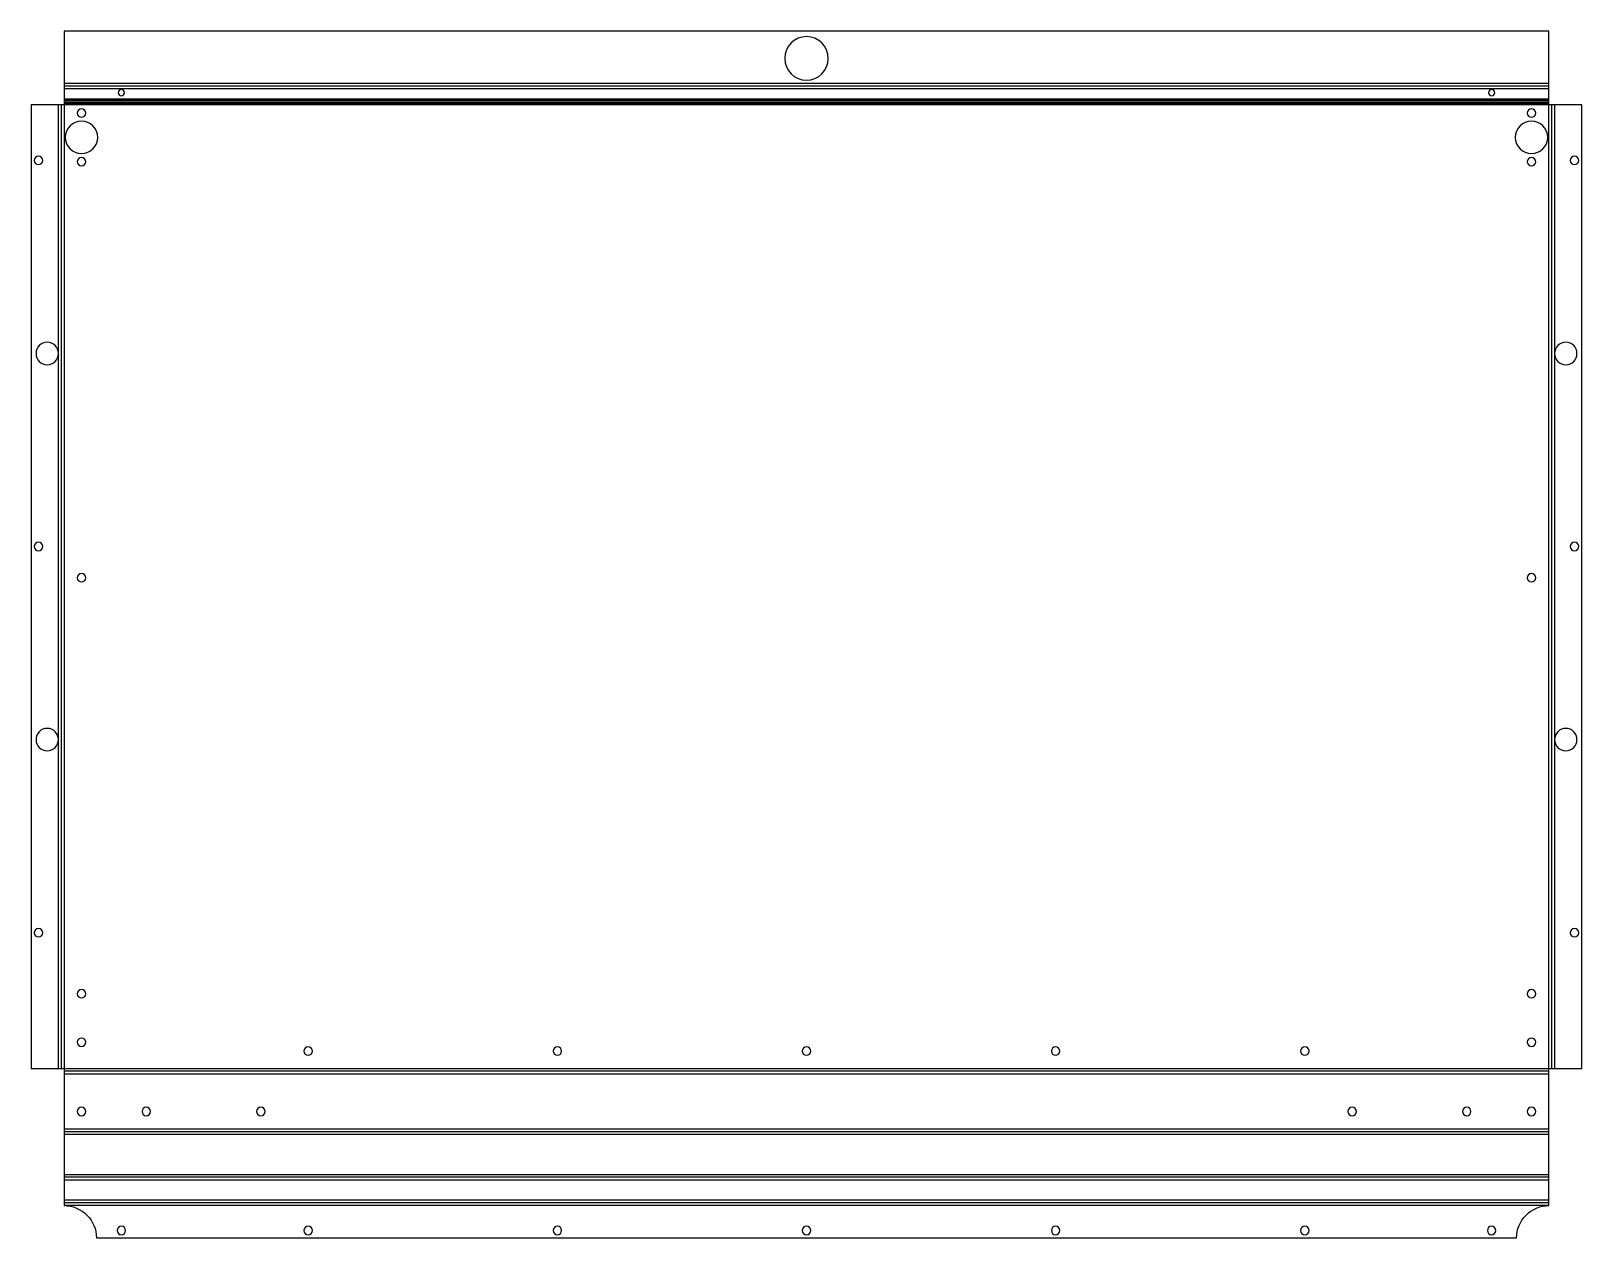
# Model space of a CAD drawing. Header units: millimetres. Extents: x -26 to 596, y 0 to 484.
import ezdxf

# ---------------------------------------------------------------- set-up
doc = ezdxf.new("R2010")
doc.units = ezdxf.units.MM

msp = doc.modelspace()

# ---------------------------------------------------------------- linework, layer by layer
at = {"layer": 'BEND'}
for p, q in [((583, 462.36), (-13, 462.36)), ((-14.13, 454.81), (-14.13, 68.05)), ((583, 456.63), (-13, 456.63)), ((583, 455.42), (-13, 455.42)), ((584.13, 68.05), (584.13, 454.81)), ((583, 66.92), (-13, 66.92)), ((583, 42.65), (-13, 42.65)), ((583, 24.39), (-13, 24.39)), ((583, 14.13), (-13, 14.13))]:
    msp.add_line(p, q, dxfattribs=at)
at = {"layer": 'BEND_EXTENT'}
for p, q in [((-13, 463.5), (583, 463.5)), ((583, 461.23), (-13, 461.23)), ((-15.26, 355.05), (-15.26, 454.81)), ((-13, 457.23), (583, 457.23)), ((-13, 456.02), (583, 456.02)), ((585.26, 454.81), (585.26, 355.05)), ((-15.26, 200.05), (-15.26, 355.05)), ((585.26, 355.05), (585.26, 200.05)), ((-15.26, 68.05), (-15.26, 200.05)), ((585.26, 200.05), (585.26, 68.05)), ((583, 65.79), (-13, 65.79)), ((-13, 43.79), (583, 43.79)), ((583, 41.52), (-13, 41.52)), ((-13, 25.52), (583, 25.52)), ((583, 23.26), (-13, 23.26)), ((-13, 15.26), (583, 15.26)), ((583, 13), (-13, 13))]:
    msp.add_line(p, q, dxfattribs=at)
msp.add_lwpolyline([(583, 68.05), (583, 454.81), (-13, 454.81), (-13, 68.05)], close=True, dxfattribs=at)
at = {"layer": 'INTERIOR_PROFILES', "extrusion": (0, 0, -1)}
for centre, radius in [((-285, 473.5), 8.75), ((-10, 459.73), 1.25), ((-560, 459.73), 1.25), ((6, 441.8), 6.5), ((6, 451.55), 1.7), ((-576, 441.8), 6.5), ((-576, 451.55), 1.7), ((23.26, 432.55), 1.7), ((6, 432.05), 1.7), ((-576, 432.05), 1.7), ((-593.26, 432.55), 1.7), ((19.76, 355.05), 4.5), ((-589.76, 355.05), 4.5), ((23.26, 277.55), 1.7), ((-593.26, 277.55), 1.7), ((6, 265.05), 1.7), ((-576, 265.05), 1.7), ((19.76, 200.05), 4.5), ((-589.76, 200.05), 4.5), ((23.26, 122.55), 1.7), ((-593.26, 122.55), 1.7), ((6, 98.05), 1.7), ((-576, 98.05), 1.7), ((6, 78.55), 1.7), ((-85, 75.05), 1.7), ((-185, 75.05), 1.7), ((-285, 75.05), 1.7), ((-385, 75.05), 1.7), ((-485, 75.05), 1.7), ((-576, 78.55), 1.7), ((6, 50.79), 1.7), ((-20, 50.79), 1.7), ((-66, 50.79), 1.7), ((-504, 50.79), 1.7), ((-550, 50.79), 1.7), ((-576, 50.79), 1.7), ((-10, 3), 1.7), ((-85, 3), 1.7), ((-185, 3), 1.7), ((-285, 3), 1.7), ((-385, 3), 1.7), ((-485, 3), 1.7), ((-560, 3), 1.7)]:
    msp.add_circle(centre, radius, dxfattribs=at)
at = {"layer": 'OUTER_PROFILES'}
msp.add_lwpolyline([(583, 454.81), (583, 456.02), (583, 457.23), (583, 461.23), (583, 484.5), (-13, 484.5), (-13, 463.5), (-13, 457.23), (-13, 456.02), (-13, 454.81), (-26.26, 454.81), (-26.26, 68.05), (-13, 68.05), (-13, 65.79), (-13, 41.52), (-13, 23.26), (-13, 13, -0.414214), (0, 0), (570, 0, -0.414214), (583, 13), (583, 23.26), (583, 41.52), (583, 65.79), (583, 68.05), (596.26, 68.05), (596.26, 454.81)], format="xyb", close=True, dxfattribs=at)

doc.saveas('drawing.dxf')
